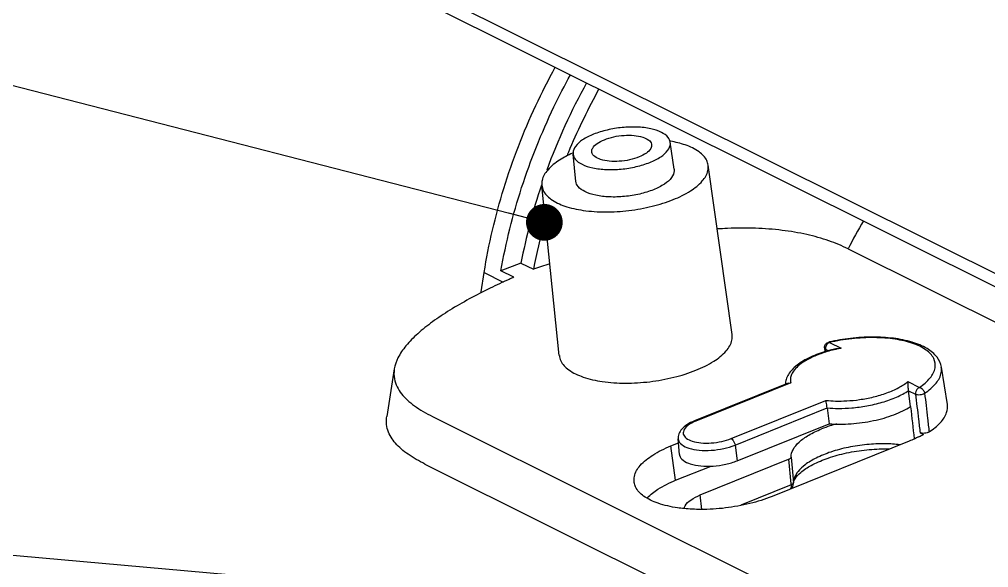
# Model space of a CAD drawing. Header units: millimetres. Extents: x 2099 to 2627, y -288 to 79.
# Drawn here: x 2150.8 to 2202.3, y -231 to -201.9 of the extents above; entities that cross this region are included whole.
import ezdxf

# ---------------------------------------------------------------- set-up
doc = ezdxf.new("R2010")
doc.units = ezdxf.units.MM
doc.layers.add('06___PRT_ALL_SURFS', color=7, linetype='Continuous')
doc.layers.add('from', color=7, linetype='Continuous', lineweight=13)
doc.styles.get("Standard").update_dxf_attribs({"font": 'txt', "bigfont": 'gbcbig.shx'})
doc.dimstyles.new('ISO', dxfattribs={"dimscale": 0.6, "dimtxt": 2.5, "dimasz": 2.5, "dimexe": 1.25, "dimexo": 0.625, "dimtad": 0, "dimdsep": 46, "dimtxsty": 'Standard', "dimblk": 'OPEN', "dimcen": 0, "dimclrd": 4, "dimclre": 4, "dimadec": 0, "dimazin": 0, "dimtfac": 1, "dimtofl": 0, "dimtmove": 0, "dimatfit": 3, "dimfxl": 1, "dimarcsym": 0})

# ---------------------------------------------------------------- blocks, each defined once
blk = doc.blocks.new('_Open')
at = {"color": 0, "linetype": 'ByBlock', "lineweight": -2}
for p, q in [((-1, 0.167), (0, 0)), ((-1, -0.167), (0, 0)), ((0, 0), (-1, 0))]:
    blk.add_line(p, q, dxfattribs=at)

msp = doc.modelspace()

# ---------------------------------------------------------------- linework, layer by layer
at = {"color": 7, "linetype": 'Continuous'}
for p, q in [((2167.366, -198.541), (2232.434, -230.956)), ((2185.599, -209.896), (2185.395, -208.458)), ((2180.382, -210.533), (2180.233, -209.088)), ((2188.68, -218.654), (2187.407, -209.668)), ((2179.499, -219.775), (2178.572, -210.748)), ((2194.846, -214.121), (2245.485, -239.348)), ((2177.467, -214.871), (2176.402, -215.274)), ((2177.467, -214.871), (2178.126, -215.2)), ((2175.346, -216.404), (2175.509, -215.378)), ((2175.509, -215.378), (2176.515, -215.879)), ((2177.094, -215.618), (2176.402, -215.274)), ((2193.818, -219.062), (2193.817, -219.062)), ((2193.851, -219.085), (2193.818, -219.062)), ((2193.851, -219.085), (2194.468, -219.392)), ((2193.584, -219.373), (2193.597, -219.581)), ((2193.64, -219.443), (2193.647, -219.567)), ((2193.64, -219.443), (2193.804, -219.525)), ((2200.111, -222.368), (2199.791, -220.387)), ((2191.648, -221.243), (2186.681, -223.243)), ((2191.795, -221.223), (2186.76, -223.251)), ((2191.648, -221.243), (2191.795, -221.223)), ((2198.014, -221.158), (2198.631, -221.466)), ((2198.151, -222.484), (2198.052, -221.641)), ((2198.052, -221.641), (2198.42, -221.824)), ((2188.629, -224.182), (2193.664, -222.155)), ((2188.833, -224.529), (2193.729, -222.558)), ((2193.729, -222.558), (2193.833, -223.393)), ((2198.178, -222.497), (2198.151, -222.484)), ((2172.771, -223.011), (2237.839, -255.426)), ((2186.76, -223.251), (2186.681, -223.243)), ((2188.952, -225.358), (2193.833, -223.393)), ((2198.661, -223.871), (2198.837, -223.958)), ((2185.42, -224.573), (2185.834, -224.406)), ((2185.885, -225.021), (2185.816, -224.197)), ((2198.089, -224.316), (2190.798, -227.252)), ((2185.68, -226.394), (2185.42, -224.573)), ((2188.833, -224.529), (2188.952, -225.358)), ((2186.988, -227.171), (2191.682, -225.281)), ((2191.682, -225.281), (2191.803, -226.573)), ((2191.807, -225.165), (2191.934, -226.524)), ((2172.368, -225.535), (2237.436, -257.951)), ((2185.68, -226.394), (2187.563, -225.636)), ((2191.809, -226.639), (2189.138, -227.715)), ((2191.803, -226.573), (2191.809, -226.639)), ((2191.822, -226.839), (2191.902, -226.731)), ((2191.902, -226.731), (2191.936, -226.561)), ((2191.936, -226.561), (2191.934, -226.524)), ((2191.936, -226.564), (2191.936, -226.561)), ((2187.07, -227.937), (2186.988, -227.171))]:
    msp.add_line(p, q, dxfattribs=at)
for centre, radius, start, end in [((2209.65, -221.212), 32.815, 151.0026, 159.9133), ((2210.243, -221.514), 32.744, 150.9865, 157.1472), ((2184.285, -214.754), 6.447, 79.9862, 80.2675), ((2210.139, -221.47), 32.631, 157.1476, 157.5096), ((2210.123, -221.464), 32.614, 157.5096, 157.7929), ((2180.665, -209.033), 0.434, 179.5766, 187.2592), ((2208.356, -220.773), 31.448, 161.3998, 169.1834), ((2208.736, -221.039), 31.162, 164.4944, 169.1989), ((2211.05, -221.907), 17.977, 148.9395, 154.3379), ((2194.922, -263.882), 51.498, 108.0123, 109.0349), ((2192.281, -250.2), 37.77, 113.7092, 114.1426), ((2190.879, -247.099), 34.367, 114.125, 115.9762), ((2177.05, -216.676), 1.726, 170.9479, 172.5681), ((2196.085, -228.893), 10.089, 102.8239, 102.9953), ((2196.127, -229.087), 10.287, 99.7156, 102.8144), ((2195.628, -226.158), 6.89, 106.5235, 108.1635), ((2195.785, -226.706), 7.459, 101.8198, 106.4807), ((2195.795, -226.604), 7.334, 100.4311, 106.3664), ((2192.448, -221.338), 0.942, 172.7394, 177.0032), ((2192.495, -221.344), 0.99, 170.0085, 172.7519), ((2187.645, -225.45), 2.37, 111.9241, 113.5168), ((2195.918, -229.926), 6.733, 107.6848, 111.7306), ((2196.202, -230.809), 7.66, 104.9109, 107.7033), ((2196.157, -219.242), 5.425, 296.8104, 299.6047)]:
    msp.add_arc(centre, radius, start, end, dxfattribs=at)
msp.add_ellipse((2216.732, -451.651), major_axis=(-24.279, 270.564), ratio=0.013822, start_param=-0.573522, end_param=-0.561819, dxfattribs=at)
for points, start_tangent, end_tangent in [([(2175.509, -215.378), (2176.553, -210.909), (2178.252, -206.512), (2179.288, -204.477)], (0.157366, 0.98754), (0.48302, 0.87561)), ([(2176.402, -215.274), (2177.502, -210.864), (2179.216, -206.587), (2180.096, -204.879)], (0.173429, 0.984846), (0.48301, 0.875615)), ([(2185.393, -208.459), (2185.281, -208.206), (2184.921, -207.934), (2184.356, -207.745), (2183.639, -207.657), (2182.842, -207.68), (2182.042, -207.81), (2181.318, -208.036)], (-0.162467, 0.986714), (-0.927618, -0.373531)), ([(2181.318, -208.036), (2180.74, -208.335), (2180.366, -208.677)], (-0.927618, -0.373531), (-0.584515, -0.811383)), ([(2181.227, -208.971), (2181.276, -208.767), (2181.507, -208.529), (2181.894, -208.323)], (-0.076576, 0.997064), (0.927618, 0.373531)), ([(2181.894, -208.323), (2182.392, -208.172), (2182.945, -208.095), (2183.475, -208.1), (2183.934, -208.189), (2184.25, -208.347), (2184.399, -208.56), (2184.402, -208.582)], (0.927618, 0.373531), (0.116781, -0.993158)), ([(2184.312, -209.528), (2184.89, -209.229), (2185.264, -208.887), (2185.399, -208.534), (2185.393, -208.459)], (0.927618, 0.373531), (-0.162467, 0.986714)), ([(2187.402, -209.669), (2187.335, -209.431), (2186.927, -208.969), (2186.192, -208.603), (2185.406, -208.404)], (-0.136449, 0.990647), (-0.984765, 0.173893)), ([(2180.366, -208.677), (2180.231, -209.03)], (-0.584515, -0.811383), (-0.008619, -0.999963)), ([(2183.736, -209.241), (2183.238, -209.392), (2182.685, -209.469), (2182.155, -209.464), (2181.696, -209.375), (2181.38, -209.217), (2181.232, -209.003), (2181.227, -208.971)], (-0.927618, -0.373531), (-0.076576, 0.997064)), ([(2184.402, -208.582), (2184.355, -208.797), (2184.124, -209.035), (2183.736, -209.241)], (0.116781, -0.993158), (-0.927618, -0.373531)), ([(2180.209, -209.039), (2179.517, -209.407), (2178.885, -209.935), (2178.588, -210.483), (2178.577, -210.747)], (-0.913961, -0.405802), (0.103172, -0.994663)), ([(2180.235, -209.088), (2180.349, -209.358), (2180.709, -209.63), (2181.275, -209.819), (2181.991, -209.907), (2182.788, -209.884), (2183.588, -209.753), (2184.312, -209.528)], (0.125142, -0.992139), (0.927618, 0.373531)), ([(2185.597, -209.896), (2185.603, -209.973), (2185.467, -210.329), (2185.088, -210.675), (2184.504, -210.977)], (0.162472, -0.986713), (-0.927618, -0.373531)), ([(2185.554, -211.5), (2186.465, -211.039), (2187.097, -210.511), (2187.394, -209.963), (2187.402, -209.669)], (0.927618, 0.373531), (-0.136449, 0.990647)), ([(2178.577, -210.747), (2178.648, -211.015), (2179.056, -211.477), (2179.79, -211.843), (2180.772, -212.073), (2181.947, -212.156), (2183.195, -212.082), (2184.435, -211.857), (2185.554, -211.5)], (0.103172, -0.994663), (0.927618, 0.373531)), ([(2184.504, -210.977), (2183.772, -211.205), (2182.964, -211.337), (2182.158, -211.36), (2181.434, -211.271), (2180.862, -211.08), (2180.499, -210.805), (2180.383, -210.532)], (-0.927618, -0.373531), (-0.125151, 0.992138)), ([(2194.846, -214.121), (2193.821, -213.69), (2192.648, -213.357), (2191.334, -213.133), (2189.92, -213.024), (2188.436, -213.031), (2187.888, -213.061)], (-0.89508, 0.445905), (-0.997838, -0.065724)), ([(2175.827, -216.204), (2174.719, -216.774), (2173.689, -217.371), (2172.768, -217.988), (2171.982, -218.619), (2171.359, -219.261), (2170.933, -219.902), (2170.739, -220.488)], (-0.898712, -0.438539), (-0.155308, -0.987866)), ([(2186.755, -220.557), (2187.702, -220.079), (2188.359, -219.529), (2188.667, -218.96), (2188.675, -218.654)], (0.927618, 0.373531), (-0.13645, 0.990647)), ([(2193.584, -219.373), (2193.619, -219.215)], (-0.059879, 0.998206), (0.46536, 0.885121)), ([(2193.619, -219.215), (2193.733, -219.095)], (0.46536, 0.885121), (0.865944, 0.500142)), ([(2193.851, -219.085), (2193.733, -219.17), (2193.657, -219.304)], (-0.927618, -0.373531), (-0.311127, -0.950368)), ([(2193.733, -219.095), (2193.817, -219.063)], (0.865944, 0.500142), (0.974495, 0.224408)), ([(2198.631, -221.466), (2199.197, -220.962), (2199.458, -220.434), (2199.385, -219.93), (2198.983, -219.486), (2198.284, -219.138), (2197.341, -218.912), (2196.229, -218.825), (2195.029, -218.886), (2193.851, -219.085)], (0.826673, 0.562683), (-0.974388, -0.224871)), ([(2199.791, -220.387), (2199.564, -219.869), (2199.033, -219.408), (2198.233, -219.065), (2197.247, -218.861), (2196.138, -218.795), (2194.971, -218.864), (2194.391, -218.947)], (-0.159344, 0.987223), (-0.98563, -0.168918)), ([(2179.504, -219.775), (2179.578, -220.053), (2180.002, -220.533), (2180.765, -220.914), (2181.786, -221.153), (2183.007, -221.239), (2184.303, -221.162), (2185.592, -220.928), (2186.755, -220.557)], (0.103173, -0.994663), (0.927618, 0.373531)), ([(2193.48, -219.612), (2192.637, -219.964), (2191.98, -220.414), (2191.601, -220.912)], (-0.950142, -0.311816), (-0.411425, -0.911443)), ([(2193.729, -219.568), (2193.071, -219.803), (2192.546, -220.072), (2192.174, -220.344), (2191.939, -220.6), (2191.814, -220.834), (2191.773, -221.041), (2191.795, -221.223)], (-0.959115, -0.283017), (0.270947, -0.962594)), ([(2193.585, -219.373), (2193.587, -219.388), (2193.64, -219.443)], (-0.00251, -0.999997), (0.86848, -0.495725)), ([(2193.64, -219.38), (2193.64, -219.443)], (-0.107127, -0.994245), (0.089258, -0.996009)), ([(2193.657, -219.304), (2193.64, -219.38)], (-0.311127, -0.950368), (-0.107127, -0.994245)), ([(2194.257, -219.404), (2194.276, -219.401), (2194.468, -219.392)], (0.982941, 0.18392), (0.997664, -0.068316)), ([(2170.739, -220.488), (2170.737, -220.501), (2170.744, -221.012), (2170.887, -221.436), (2171.118, -221.799), (2171.425, -222.13), (2171.81, -222.442), (2172.264, -222.737), (2172.771, -223.011)], (-0.155308, -0.987866), (0.89508, -0.445905)), ([(2198.903, -221.777), (2199.512, -221.234), (2199.788, -220.672), (2199.787, -220.388)], (0.826673, 0.562683), (-0.15805, 0.987431)), ([(2191.601, -220.912), (2191.52, -221.172)], (-0.411425, -0.911443), (-0.173355, -0.984859)), ([(2193.664, -222.155), (2194.17, -222.187), (2194.766, -222.178), (2195.448, -222.112), (2196.182, -221.972), (2196.898, -221.757), (2197.525, -221.479), (2198.014, -221.158)], (0.994467, -0.105048), (0.772335, 0.635215)), ([(2198.052, -221.641), (2198.033, -221.426), (2198.023, -221.267), (2198.014, -221.158)], (-0.116884, 0.993146), (-0.101149, 0.994871)), ([(2193.729, -222.558), (2194.328, -222.581), (2195.031, -222.55), (2195.826, -222.445), (2196.651, -222.252), (2197.418, -221.978), (2198.052, -221.641)], (0.996777, -0.080224), (0.836955, 0.547272)), ([(2198.631, -221.466), (2198.513, -221.551), (2198.437, -221.685), (2198.42, -221.824)], (-0.927618, -0.373531), (0.089258, -0.996009)), ([(2198.42, -221.824), (2198.524, -221.848), (2198.66, -221.847), (2198.796, -221.821), (2198.903, -221.777)], (0.920481, -0.390788), (0.857756, 0.514057)), ([(2198.42, -221.824), (2198.497, -222.478), (2198.577, -223.161), (2198.661, -223.871)], (0.117536, -0.993069), (0.116848, -0.99315)), ([(2198.631, -221.466), (2198.756, -221.528), (2198.855, -221.645), (2198.903, -221.777)], (0.978358, -0.206919), (0.150503, -0.98861)), ([(2198.903, -221.777), (2198.979, -222.432), (2199.058, -223.116), (2199.14, -223.827)], (0.115311, -0.993329), (0.114653, -0.993406)), ([(2193.729, -222.558), (2193.706, -222.395), (2193.682, -222.251), (2193.664, -222.155)], (-0.123692, 0.992321), (-0.196824, 0.980439)), ([(2199.14, -223.827), (2199.743, -223.328), (2200.07, -222.803), (2200.11, -222.368)], (0.837508, 0.546425), (-0.147421, 0.989074)), ([(2193.833, -223.393), (2194.402, -223.415), (2194.993, -223.394), (2195.591, -223.332), (2196.181, -223.229), (2196.746, -223.089), (2197.271, -222.914), (2197.744, -222.711), (2198.151, -222.484)], (0.996966, -0.077837), (0.841965, 0.539533)), ([(2172.368, -225.535), (2171.9, -225.284), (2171.475, -225.015), (2171.107, -224.729), (2170.803, -224.429), (2170.564, -224.105), (2170.395, -223.742), (2170.318, -223.318), (2170.337, -223.012)], (-0.89508, 0.445905), (0.156975, 0.987602)), ([(2186.699, -223.276), (2186.371, -223.457), (2186.134, -223.698)], (-0.916877, -0.39917), (-0.475626, -0.879648)), ([(2186.681, -223.243), (2186.283, -223.446)], (-0.927618, -0.373531), (-0.836772, -0.547552)), ([(2186.283, -223.446), (2186.009, -223.678), (2185.853, -223.933), (2185.816, -224.197)], (-0.836772, -0.547552), (0.08299, -0.99655)), ([(2186.134, -223.698), (2186.088, -223.941), (2186.237, -224.157), (2186.563, -224.319), (2187.026, -224.408), (2187.57, -224.413), (2188.13, -224.334), (2188.629, -224.182)], (-0.475626, -0.879648), (0.927618, 0.373531)), ([(2191.807, -225.165), (2191.913, -224.769), (2192.232, -224.374), (2192.747, -223.999), (2193.425, -223.672)], (-0.006985, 0.999976), (0.928634, 0.370997)), ([(2199.14, -223.827), (2199.034, -223.874), (2198.9, -223.9), (2198.765, -223.899), (2198.661, -223.871)], (-0.837508, -0.546425), (-0.89508, 0.445905)), ([(2185.817, -224.197), (2185.824, -224.245), (2186, -224.499), (2186.384, -224.691)], (0.055473, -0.99846), (0.95534, -0.295508)), ([(2188.629, -224.182), (2188.718, -224.259), (2188.792, -224.385), (2188.833, -224.529)], (0.89508, -0.445905), (0.141457, -0.989944)), ([(2198.604, -224.083), (2198.354, -224.203), (2198.089, -224.316)], (-0.892243, -0.451555), (-0.927618, -0.373531)), ([(2183.483, -226.51), (2183.489, -226.185), (2183.8, -225.61), (2184.464, -225.056), (2185.42, -224.573)], (-0.153064, 0.988216), (0.927618, 0.373531)), ([(2186.384, -224.691), (2186.931, -224.796), (2187.573, -224.803), (2188.234, -224.71), (2188.833, -224.529)], (0.95534, -0.295508), (0.927618, 0.373531)), ([(2197.587, -224.511), (2196.808, -224.458), (2195.829, -224.498), (2194.845, -224.646), (2193.924, -224.893), (2193.137, -225.217), (2192.551, -225.576), (2192.181, -225.926), (2191.99, -226.244), (2191.934, -226.524)], (-0.992322, 0.12368), (-0.00459, -0.999989)), ([(2192.021, -226.316), (2192.325, -225.977), (2192.879, -225.605), (2193.667, -225.255), (2194.631, -224.973), (2195.693, -224.791), (2196.764, -224.728), (2197.028, -224.731)], (0.520774, 0.853695), (0.999606, -0.028067)), ([(2185.886, -225.021), (2185.892, -225.068), (2186.073, -225.329), (2186.46, -225.522), (2187.021, -225.63), (2187.668, -225.637), (2188.344, -225.542), (2188.952, -225.358)], (0.056963, -0.998376), (0.927618, 0.373531)), ([(2191.682, -225.281), (2191.774, -225.226), (2191.807, -225.165)], (0.927618, 0.373531), (-0.006985, 0.999976)), ([(2184.174, -227.319), (2184.738, -226.87), (2185.68, -226.394)], (0.696141, 0.717905), (0.927618, 0.373531)), ([(2191.936, -226.564), (2192.021, -226.316)], (0.004928, 0.999988), (0.520774, 0.853695)), ([(2186.125, -227.896), (2185.781, -227.854), (2184.75, -227.612), (2183.979, -227.228), (2183.551, -226.743), (2183.483, -226.51)], (-0.994911, 0.100758), (-0.153064, 0.988216)), ([(2191.807, -226.76), (2191.794, -226.814), (2191.776, -226.858)], (-0.153369, -0.988169), (-0.450979, -0.892535)), ([(2191.809, -226.639), (2191.812, -226.701), (2191.807, -226.76)], (0.100647, -0.994922), (-0.153369, -0.988169)), ([(2191.876, -226.605), (2191.809, -226.639)], (-0.834477, -0.551043), (-0.932532, -0.361088)), ([(2191.934, -226.524), (2191.919, -226.566), (2191.876, -226.605)], (-0.001862, -0.999998), (-0.834477, -0.551043)), ([(2190.798, -227.252), (2189.624, -227.626), (2188.323, -227.863), (2187.014, -227.941), (2186.125, -227.896)], (-0.927618, -0.373531), (-0.994911, 0.100758)), ([(2186.133, -227.875), (2186.182, -227.75), (2186.483, -227.44), (2186.988, -227.171)], (0.251314, 0.967905), (0.927618, 0.373531))]:
    msp.add_spline(points, degree=3, dxfattribs=dict(at, start_tangent=start_tangent, end_tangent=end_tangent))
at = {"layer": '06___PRT_ALL_SURFS', "color": 7, "linetype": 'Continuous'}
for p, q in [((2167.296, -197.813), (2231.789, -229.941)), ((2170.739, -220.488), (2170.337, -223.012))]:
    msp.add_line(p, q, dxfattribs=at)

# ---------------------------------------------------------------- leaders
at = {"layer": 'from'}
for points in [[(2178.708, -212.709), (2143.057, -203.564)], [(2184.773, -233.436), (2143.265, -229.737)]]:
    msp.add_leader(points, dimstyle='ISO', override={"dimscale": 1, "dimasz": 1.95, "dimexo": 0.125, "dimadec": 2, "dimazin": 2, "dimldrblk": 'Dot'}, dxfattribs=at)

doc.saveas('drawing.dxf')
